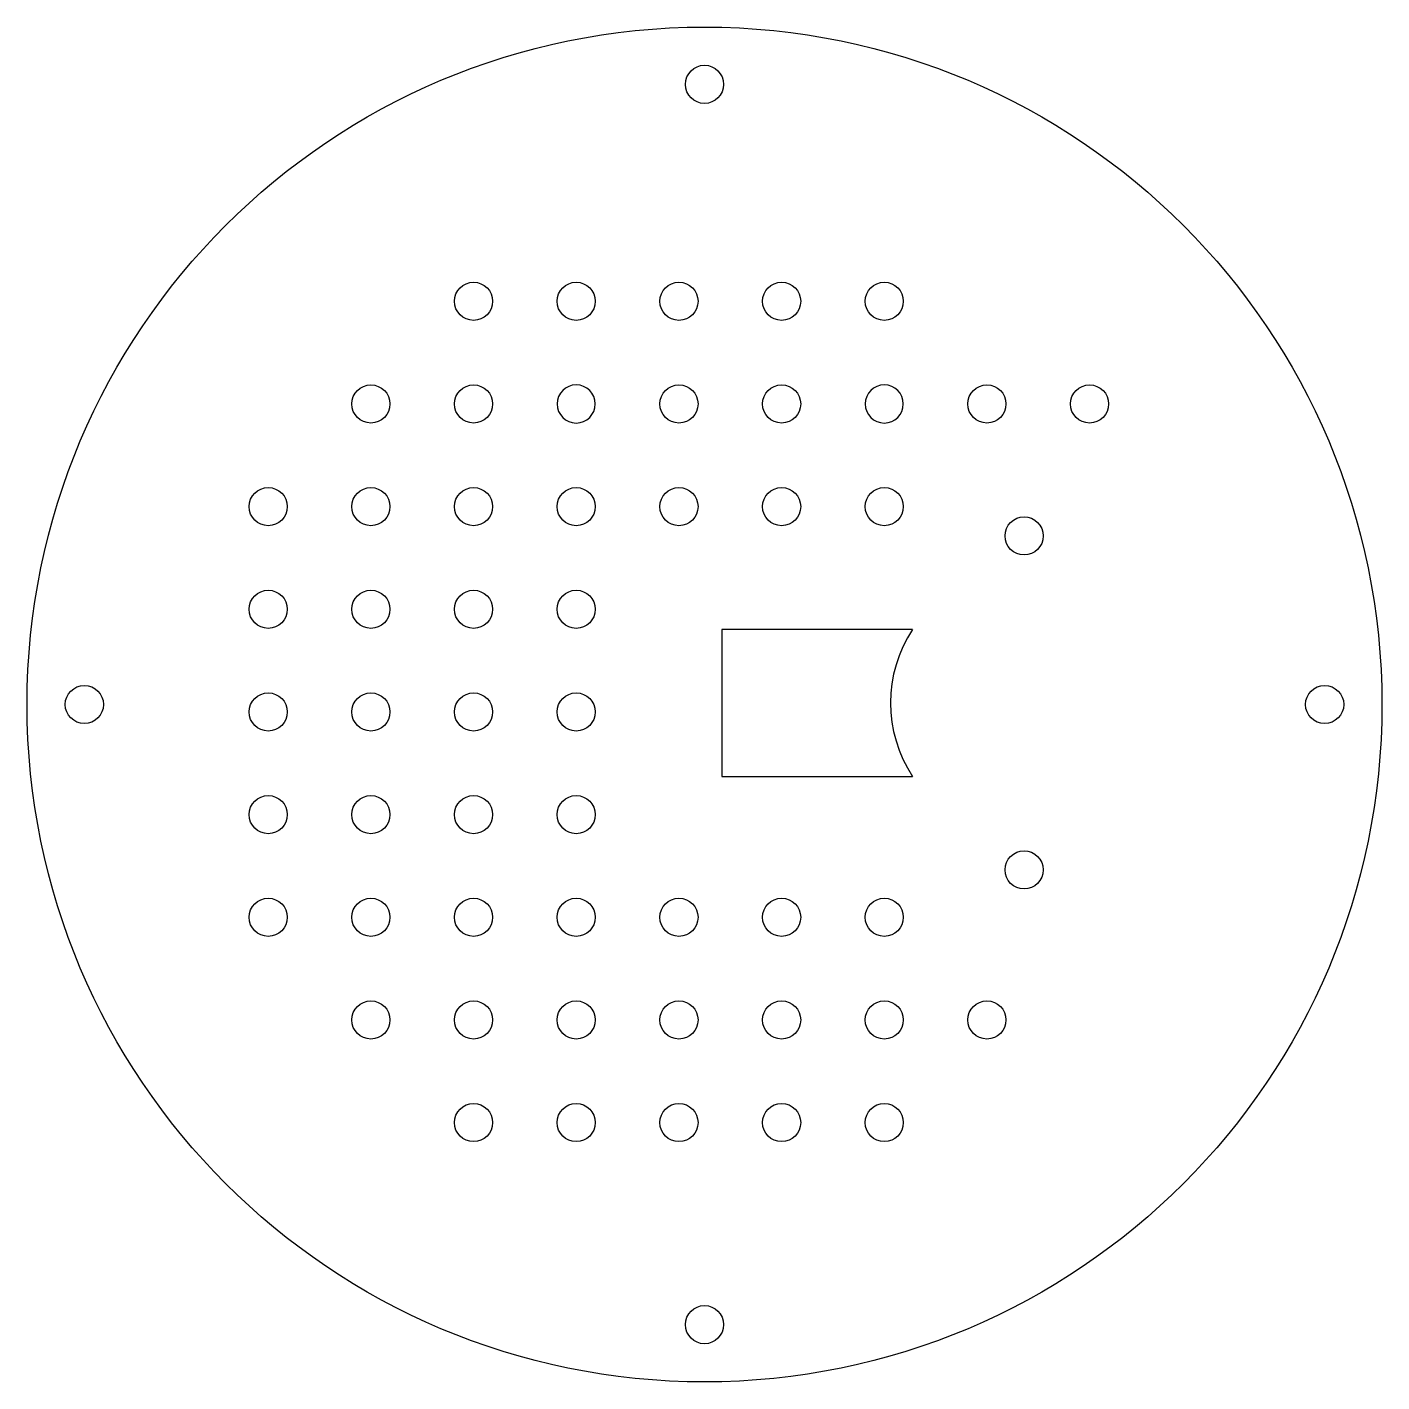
# Model space of a CAD drawing. Extents: x -71 to 71, y -71 to 71.
import ezdxf

# ---------------------------------------------------------------- set-up
doc = ezdxf.new("R2010")
doc.units = 0

# ---------------------------------------------------------------- blocks, each defined once
blk = doc.blocks.new('SHAPE2DVIEW003')
at = {"layer": 'GR_projection(DXF)', "color": 0}
for p, q in [((21.81, 7.87), (1.81, 7.87)), ((1.81, 7.87), (1.81, -7.53)), ((1.81, -7.53), (21.81, -7.53))]:
    blk.add_line(p, q, dxfattribs=at)
for centre, radius in [((0, 0), 71), ((0, 65), 2), ((-24.21, 42.26), 2), ((-13.45, 42.26), 2), ((-2.68, 42.26), 2), ((8.08, 42.26), 2), ((18.84, 42.26), 2), ((-34.97, 31.5), 2), ((-24.21, 31.5), 2), ((-2.68, 31.5), 2), ((8.08, 31.5), 2), ((29.6, 31.5), 2), ((40.36, 31.5), 2), ((-45.73, 20.74), 2), ((-34.97, 20.74), 2), ((-24.21, 20.74), 2), ((-13.45, 20.74), 2), ((-2.68, 20.74), 2), ((8.08, 20.74), 2), ((18.84, 20.74), 2), ((33.5, 17.67), 2), ((-45.73, 9.98), 2), ((-34.97, 9.98), 2), ((-24.21, 9.98), 2), ((-13.45, 9.98), 2), ((-65, 0), 2), ((65, 0), 2), ((-45.73, -0.78), 2), ((-34.97, -0.78), 2), ((-24.21, -0.78), 2), ((-13.45, -0.78), 2), ((-45.73, -11.54), 2), ((-34.97, -11.54), 2), ((-24.21, -11.54), 2), ((-13.45, -11.54), 2), ((33.5, -17.33), 2), ((-45.73, -22.3), 2), ((-34.97, -22.3), 2), ((-24.21, -22.3), 2), ((-13.45, -22.3), 2), ((-2.68, -22.3), 2), ((8.08, -22.3), 2), ((18.84, -22.3), 2), ((-34.97, -33.06), 2), ((-24.21, -33.06), 2), ((-13.45, -33.06), 2), ((-2.68, -33.06), 2), ((8.08, -33.06), 2), ((18.84, -33.06), 2), ((29.6, -33.06), 2), ((-24.21, -43.82), 2), ((-13.45, -43.82), 2), ((-2.68, -43.82), 2), ((8.08, -43.82), 2), ((18.84, -43.82), 2), ((0, -65), 2)]:
    blk.add_circle(centre, radius, dxfattribs=at)
for centre, radius, start, end in [((-13.45, 31.5), 2, 0, -180), ((18.84, 31.5), 2, 0, -180), ((-13.45, 31.5), 2, -180, 0), ((18.84, 31.5), 2, -180, 0), ((33.5, 0.17), 14, 146.6151, -146.6151)]:
    blk.add_arc(centre, radius, start, end, dxfattribs=at)

msp = doc.modelspace()

# ---------------------------------------------------------------- block references
at = {"layer": 'GR_projection(DXF)', "color": 0}
msp.add_blockref('SHAPE2DVIEW003', (0, 0), dxfattribs=at)

doc.saveas('drawing.dxf')
